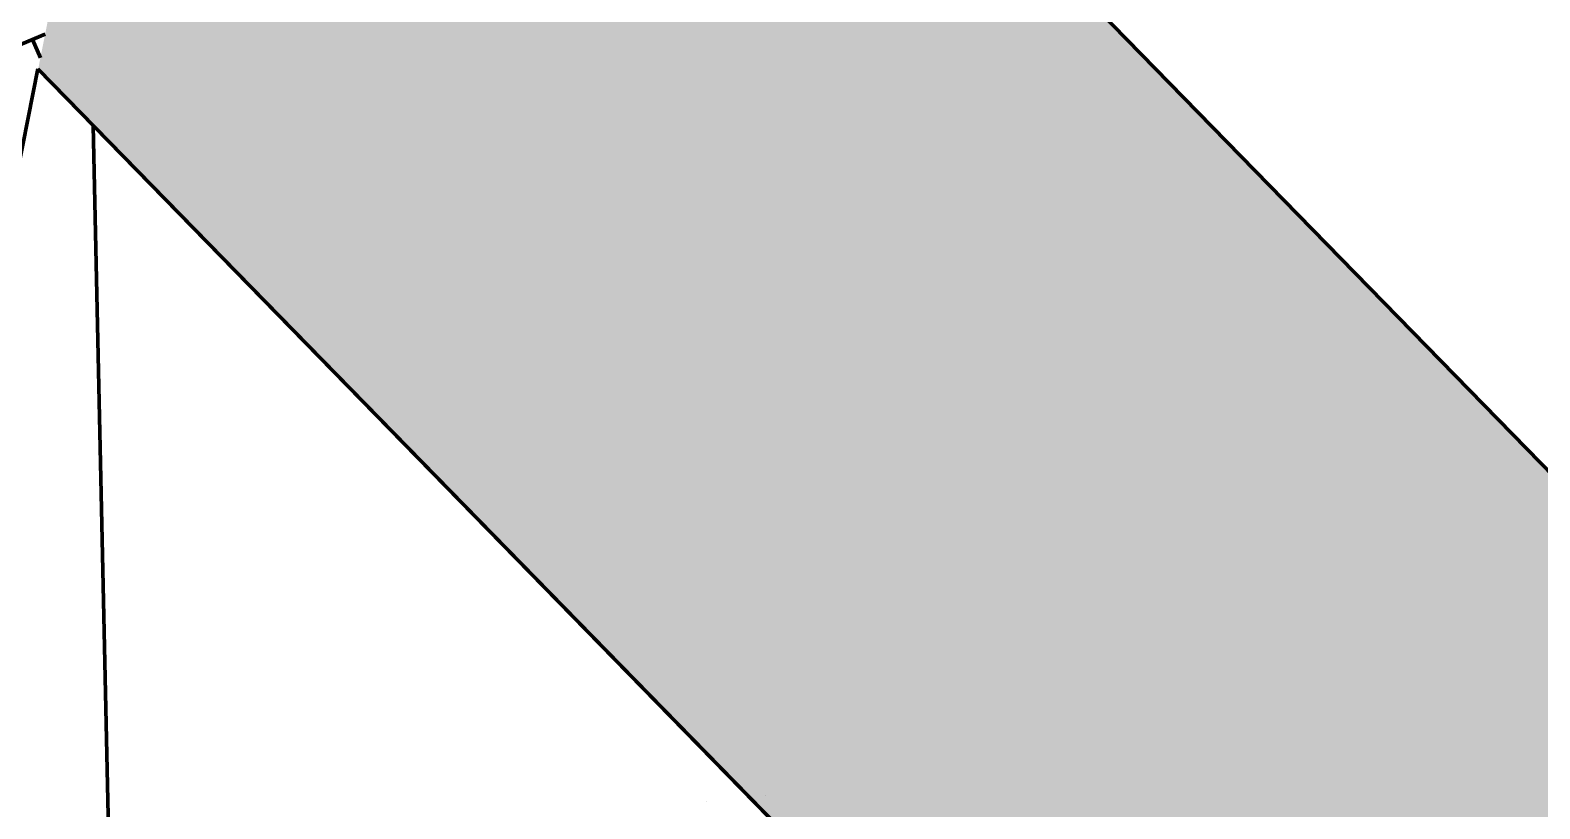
# Model space of a CAD drawing. Header units: millimetres. Extents: x 111 to 1506, y 14 to 566.
# Drawn here: x 221.738 to 225.515, y 189.02 to 190.967 of the extents above; entities that cross this region are included whole.
import ezdxf

# ---------------------------------------------------------------- set-up
doc = ezdxf.new("R2010")
doc.units = ezdxf.units.MM
doc.linetypes.add('ACAD_ISO04W100', pattern=[30, 24, -3, 0, -3])
doc.layers.add('ARBOLES', color=78, linetype='Continuous', lineweight=5)
doc.layers.add('G', color=254, linetype='Continuous', lineweight=5)

# ---------------------------------------------------------------- blocks, each defined once
blk = doc.blocks.new('E1E')
at = {"layer": 'ARBOLES', "ltscale": 0.2}
for p, q in [((95.7812, 56.9208), (95.7812, 56.9208)), ((95.6238, 56.8379), (95.6238, 56.8379))]:
    blk.add_line(p, q, dxfattribs=at)

msp = doc.modelspace()

# ---------------------------------------------------------------- hatches: boundary and pattern name
at = {"layer": 'G', "lineweight": 100, "ltscale": 1000}
h = msp.add_hatch(dxfattribs=at)
h.set_pattern_fill('AR-HBONE', color=256, scale=0.046, angle=-22.08523, style=0)
h.set_pattern_definition([(22.914772, (777.23143, 1670.63463), (0.097837146, 0.241122153), [0.552, -0.184]), (112.914772, (777.40091, 1670.70627), (0.097837146, 0.241122153), [0.552, -0.184])])
edge = h.paths.add_edge_path()
edge.add_line((221.74739, 201.07699), (222.24177, 203.56684))
edge.add_line((222.24177, 203.56684), (283.25265, 176.18215))
edge.add_line((283.25265, 176.18215), (282.61554, 174.27589))
edge.add_line((282.61554, 174.27589), (222.04443, 201.46319))
h = msp.add_hatch(dxfattribs=at)
h.set_pattern_fill('AR-HBONE', color=256, scale=0.046, angle=-22.08523, style=0)
h.set_pattern_definition([(22.914772, (797.12783, 1599.99595), (0.097837146, 0.241122153), [0.552, -0.184]), (112.914772, (797.29731, 1600.0676), (0.097837146, 0.241122153), [0.552, -0.184])])
h.paths.add_polyline_path([(326.50652, 83.72907), (327.08509, 85.9982), (222.22982, 193.24791), (221.75785, 190.86976)])

# ---------------------------------------------------------------- linework, layer by layer
at = {"linetype": 'ACAD_ISO04W100', "ltscale": 1000}
for p, q in [((222.22982, 193.24791), (233.59286, 181.6254)), ((221.75725, 190.87038), (229.32999, 183.12471))]:
    msp.add_line(p, q, dxfattribs=at)
at = {"lineweight": 100, "ltscale": 1000}
msp.add_line((221.89512, 190.72936), (222.09585, 181.48479), dxfattribs=at)
for points in [[(233.59286, 181.6254), (222.22982, 193.24791), (223.71382, 200.71388), (239.20693, 193.75981), (233.59286, 181.6254)], [(233.59286, 181.6254), (222.22982, 193.24791)], [(215.98876, 161.8491), (221.75725, 190.87038)], [(215.98876, 161.8491), (221.75725, 190.87038)], [(216.07367, 161.74658), (215.98876, 161.8491), (221.75725, 190.87038), (229.32999, 183.12471), (216.07367, 161.74658)], [(221.75785, 190.86976), (229.32999, 183.12471)]]:
    msp.add_lwpolyline(points, dxfattribs=at)
at = {"layer": 'G', "linetype": 'Continuous', "lineweight": 100, "ltscale": 1000}
for p, q in [((221.40482, 190.80108), (221.77533, 190.9577)), ((221.76344, 190.89786), (221.74378, 190.94436))]:
    msp.add_line(p, q, dxfattribs=at)

# ---------------------------------------------------------------- block references
at = {"layer": 'ARBOLES', "color": 0, "xscale": 0.8310831642732954, "yscale": 0.8310831642732954, "zscale": 0.8310831642732954, "rotation": 157.9147716791316}
msp.add_blockref('E1E', (314.97842, 202.94512), dxfattribs=at)

doc.saveas('drawing.dxf')
